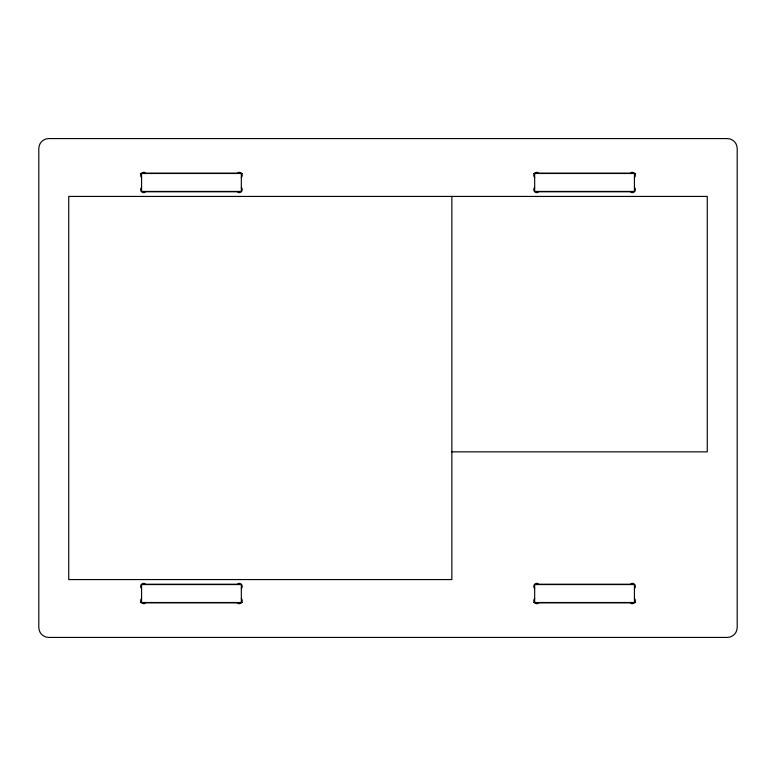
<?xml version="1.0" encoding="UTF-8"?>
<svg xmlns="http://www.w3.org/2000/svg" width="776" height="776" viewBox="0 0 776 776"><rect width="100%" height="100%" fill="white"/><g stroke="black" fill="none" stroke-linecap="round" stroke-linejoin="round"><path stroke-width="1.16" d="M140.33 173.494L242.461 173.494M533.539 173.494L635.67 173.494M141.368 191.449L241.336 191.449L241.336 173.494M634.632 191.449L534.664 191.449L534.664 173.494M451.855 451.855L707.266 451.855L707.266 196.435L68.734 196.435L68.734 579.565L451.855 579.565L451.855 196.435M141.368 584.551L241.336 584.551L241.336 602.506M634.632 584.551L534.664 584.551L534.664 602.506M140.33 602.506L242.461 602.506M533.539 602.506L635.67 602.506M634.438 173.494L634.438 191.449M634.438 584.551L634.438 602.506M141.562 173.494L141.562 191.449M141.562 584.551L141.562 602.506M634.438 177.5A3.046 3.046 0 0 0 634.438 173.194A3.046 3.046 0 0 0 630.131 173.194L538.971 173.194A3.046 3.046 0 0 0 534.664 173.194A3.046 3.046 0 0 0 534.664 177.5M634.438 187.443A3.046 3.046 0 0 1 634.438 191.75A3.046 3.046 0 0 1 630.131 191.75L538.971 191.75A3.046 3.046 0 0 1 534.664 191.75A3.046 3.046 0 0 1 534.664 187.443M241.336 177.5A3.046 3.046 0 0 0 241.336 173.194A3.046 3.046 0 0 0 237.029 173.194L145.869 173.194A3.046 3.046 0 0 0 141.562 173.194A3.046 3.046 0 0 0 141.562 177.5M241.336 187.443A3.046 3.046 0 0 1 241.336 191.75A3.046 3.046 0 0 1 237.029 191.75L145.869 191.75A3.046 3.046 0 0 1 141.562 191.75A3.046 3.046 0 0 1 141.562 187.443M241.336 588.557A3.046 3.046 0 0 0 241.336 584.25A3.046 3.046 0 0 0 237.029 584.25L145.869 584.25A3.046 3.046 0 0 0 141.562 584.25A3.046 3.046 0 0 0 141.562 588.557M141.562 598.5A3.046 3.046 0 0 0 141.562 602.807A3.046 3.046 0 0 0 145.869 602.807L237.029 602.807A3.046 3.046 0 0 0 241.336 602.807A3.046 3.046 0 0 0 241.336 598.5M634.438 588.557A3.046 3.046 0 0 0 634.438 584.25A3.046 3.046 0 0 0 630.131 584.25L538.971 584.25A3.046 3.046 0 0 0 534.664 584.25A3.046 3.046 0 0 0 534.664 588.557M534.664 598.5A3.046 3.046 0 0 0 534.664 602.807A3.046 3.046 0 0 0 538.971 602.807L630.131 602.807A3.046 3.046 0 0 0 634.438 602.807A3.046 3.046 0 0 0 634.438 598.5M727.219 138.574L48.781 138.574A9.981 9.981 0 0 0 38.8 148.546L38.8 627.454A9.981 9.981 0 0 0 48.781 637.426L727.219 637.426A9.981 9.981 0 0 0 737.2 627.454L737.2 148.546A9.981 9.981 0 0 0 727.219 138.574"/></g></svg>
